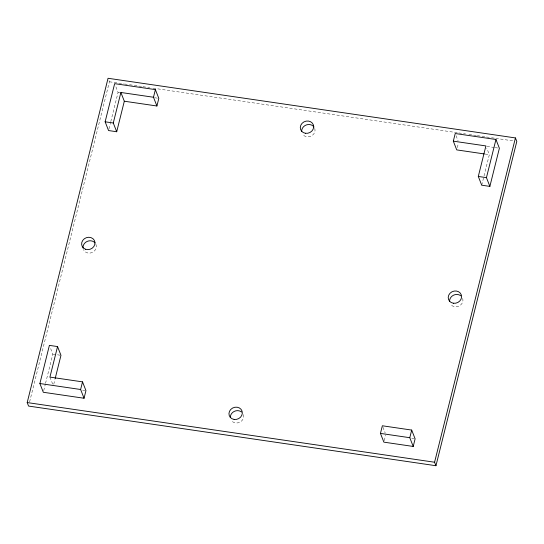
<?xml version="1.0" encoding="UTF-8"?>
<svg xmlns="http://www.w3.org/2000/svg" width="544" height="544" viewBox="0 0 544 544"><rect width="100%" height="100%" fill="white"/><g stroke="black" fill="none" stroke-linecap="round" stroke-linejoin="round"><path stroke-width="0.41" stroke-dasharray="2.72 2.04" d="M29.594 401.948L109.419 81.77L108.868 80.369M43.717 390.653L45.336 384.159M45.54 383.343L52.822 354.124L50.252 347.562M108.97 128.921L110.588 122.427M110.786 121.618L118.075 92.392L115.505 85.836M53.761 384.234L54.964 379.413M384.261 440.626L385.594 435.282M457.314 147.614L458.456 143.031M481.726 185.198L489.335 154.673L486.764 148.118M109.419 81.77L123.699 83.858M124.542 83.987L128.738 84.599M129.581 84.721L137.979 85.952M138.815 86.074L142.181 86.564M143.018 86.693L149.736 87.672M153.095 88.169L458 132.818M458.844 132.94L465.562 133.926M468.921 134.416L476.483 135.524M477.319 135.646L485.724 136.877M486.56 137L490.763 137.618M491.599 137.741L494.958 138.23M495.802 138.353L513.441 140.937M118.075 92.392L119.734 92.636M154.652 97.75L158.814 98.362M486.914 146.411L494.394 147.506M495.224 147.628L497.719 147.995M485.153 154.061L489.335 154.673M52.822 354.124L60.16 355.198M82.613 390.123L85.116 390.49M411.767 438.328L414.276 438.695M456.076 135.714L458.075 140.814M382.928 427.237L385.213 433.065M49.932 377.094L52.788 384.377M243.42 414.596A6.78 6.079 -21.4 0 1 239.775 422.246A6.78 6.079 -21.4 0 1 231.329 420.464M462.672 298.411A6.78 6.079 -21.4 0 1 459.027 306.061A6.78 6.079 -21.4 0 1 450.582 304.273M95.921 244.304A6.78 6.079 -21.4 0 1 92.092 252.532A6.78 6.079 -21.4 0 1 83.436 249.594M314.758 128.452A6.78 6.079 -21.4 0 1 311.114 136.102A6.78 6.079 -21.4 0 1 302.668 134.32"/><path stroke-width="0.82" d="M27.2 402.567L108.052 78.275L515.426 137.931L516.8 141.433L435.948 465.725L28.574 406.069L27.2 402.567L434.581 462.23L435.948 465.725M57.542 346.569L49.932 377.094L82.525 381.868L85.952 390.612L84.048 398.242L43.309 392.272L39.889 383.534L49.395 345.379L57.542 346.569L60.969 355.314L55.162 378.61M124.318 101.218L116.708 131.743L108.562 130.546L105.135 121.802L114.648 83.654L155.387 89.617L158.814 98.362L156.91 105.992L124.318 101.218L120.89 92.473L153.483 97.247L156.91 105.992M116.708 131.743L113.281 122.998L120.89 92.473M84.048 398.242L80.621 389.497L82.525 381.868M153.483 97.247L155.387 89.617M380.453 433.405L382.357 425.775L411.692 430.073L415.113 438.818L413.216 446.447L383.88 442.15L380.453 433.405L409.788 437.702L413.216 446.447M453.315 141.161L455.219 133.525L495.958 139.495L499.378 148.24L489.872 186.388L481.726 185.198L478.298 176.453L485.908 145.928L453.315 141.161L456.742 149.899L484.316 153.938M409.788 437.702L411.692 430.073M489.872 186.388L486.445 177.643L495.958 139.495M434.581 462.23L515.426 137.931M105.135 121.802L113.281 122.998M478.298 176.453L486.445 177.643M39.889 383.534L80.621 389.497M230.33 417.479A6.78 6.079 -21.4 0 1 234.253 411.4A6.78 6.079 -21.4 0 1 241.59 412.012M449.582 301.294A6.78 6.079 -21.4 0 1 453.506 295.208A6.78 6.079 -21.4 0 1 460.843 295.827M83.021 248.057A6.78 6.079 -21.4 0 1 87.271 241.366A6.78 6.079 -21.4 0 1 95.084 242.944M301.662 131.335A6.78 6.079 -21.4 0 1 306.415 124.909A6.78 6.079 -21.4 0 1 314.038 127.038M234.124 419.431A6.78 6.079 -21.4 0 0 242.053 411.101A6.78 6.079 -21.4 0 0 230.765 409.442A6.78 6.079 -21.4 0 0 234.124 419.431M453.376 303.239A6.78 6.079 -21.4 0 0 461.305 294.909A6.78 6.079 -21.4 0 0 450.017 293.257A6.78 6.079 -21.4 0 0 453.376 303.239M85.598 249.268A6.78 6.079 -21.4 0 0 94.962 242.338A6.78 6.079 -21.4 0 0 84.361 238.741A6.78 6.079 -21.4 0 0 85.598 249.268M305.463 133.28A6.78 6.079 -21.4 0 0 313.392 124.957A6.78 6.079 -21.4 0 0 302.097 123.298A6.78 6.079 -21.4 0 0 305.463 133.28"/></g></svg>
